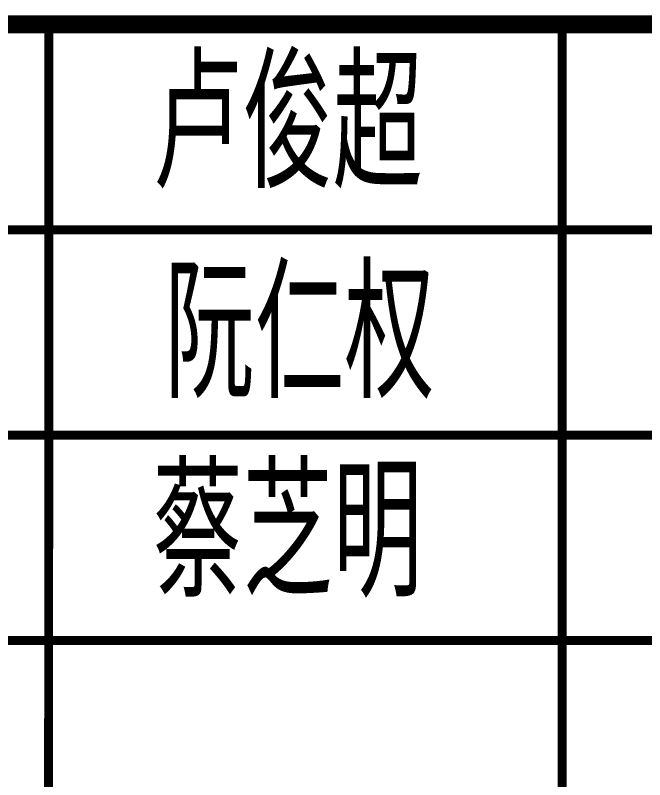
# Model space of a CAD drawing. Extents: x 3443499 to 7125205, y -1700016 to -264854.
# Drawn here: x 3620976 to 3623428, y -748012 to -745035 of the extents above; entities that cross this region are included whole.
import ezdxf

# ---------------------------------------------------------------- set-up
doc = ezdxf.new("R2010")
doc.units = 0
doc.header["$LTSCALE"] = 1000
doc.header["$MEASUREMENT"] = 0
doc.layers.add('图框', color=147, linetype='CONTINUOUS', lineweight=20)
doc.layers.add('图签文字', color=4, linetype='CONTINUOUS')
doc.styles.add('建筑图签-2', font='TXT.shx', dxfattribs={"width": 0.5, "bigfont": 'HZTXT.shx'})

# ---------------------------------------------------------------- blocks, each defined once
blk = doc.blocks.new('B2-2#-tq1')
at = {"layer": '图框'}
for points, const_width in [([(698745.1, 800154.4), (691745.1, 800154.4)], 70), ([(691745.1, 800154.4), (698745.1, 800154.4)], 70), ([(694244.6, 793754.4), (694245.1, 800154.4)], 35), ([(696245.1, 793754.4), (696245.1, 800154.4)], 35), ([(691745.1, 799354.4), (698745.1, 799354.4)], 35), ([(691745.1, 798554.4), (698745.1, 798554.4)], 35), ([(691745.1, 797754.4), (698745.1, 797754.4)], 35)]:
    blk.add_lwpolyline(points, dxfattribs=dict(at, const_width=const_width))
at = {"layer": '图签文字', "color": 1, "style": '建筑图签-2', "width": 0.7}
for s, p in [('卢俊超', (694651.2, 799516)), ('阮仁权', (694697, 798698.5)), ('蔡芝明', (694651.2, 797925))]:
    blk.add_text(s, height=500, dxfattribs=at).set_placement(p)

msp = doc.modelspace()

# ---------------------------------------------------------------- block references
at = {"layer": '图框'}
msp.add_blockref('B2-2#-tq1', (2926861.4, -1545224.3), dxfattribs=at)

doc.saveas('drawing.dxf')
